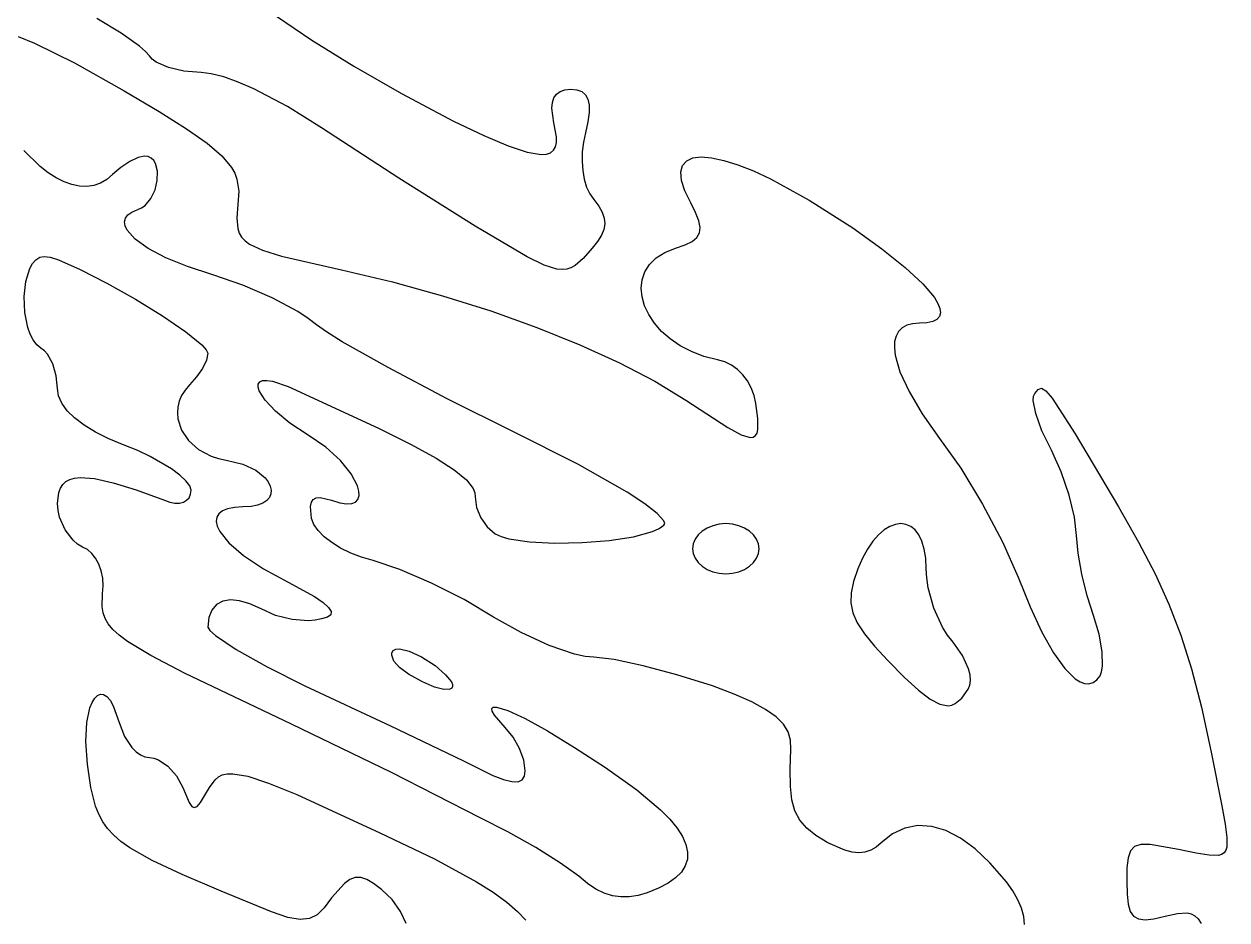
# Model space of a CAD drawing. Extents: x 239 to 1106, y -837 to 40.
# Drawn here: x 547.5 to 750.7, y -323.2 to -171.9 of the extents above; entities that cross this region are included whole.
import ezdxf

# ---------------------------------------------------------------- set-up
doc = ezdxf.new("R2010")
doc.units = 0

msp = doc.modelspace()

# ---------------------------------------------------------------- linework, layer by layer
at = {"layer": 'Layer 1'}
for p, q in [((590.161822, -170.497318), (596.145267, -174.584576)), ((563.915217, -173.390076), (559.827396, -170.925044)), ((546.516658, -173.950553), (549.291746, -175.06511)), ((566.997616, -175.590526), (563.915217, -173.390076)), ((596.145267, -174.584576), (603.236652, -178.986022)), ((549.291746, -175.06511), (556.054041, -178.385624)), ((568.037759, -176.500581), (566.997616, -175.590526)), ((568.67772, -177.23535), (568.037759, -176.500581)), ((556.054041, -178.385624), (564.44352, -183.161338)), ((569.134675, -177.76176), (568.67772, -177.23535)), ((569.846292, -178.271634), (569.134675, -177.76176)), ((571.887991, -179.175626), (569.846292, -178.271634)), ((574.511775, -179.815035), (571.887991, -179.175626)), ((577.4266, -180.05757), (574.511775, -179.815035)), ((579.13316, -180.249393), (577.4266, -180.05757)), ((581.236596, -180.798403), (579.13316, -180.249393)), ((583.657535, -181.664913), (581.236596, -180.798403)), ((603.236652, -178.986022), (611.260692, -183.579284)), ((586.316599, -182.809235), (583.657535, -181.664913)), ((592.031602, -185.772567), (586.316599, -182.809235)), ((564.44352, -183.161338), (570.326648, -186.63675)), ((611.260692, -183.579284), (620.0421, -188.24199)), ((636.752158, -185.125971), (637.010678, -184.326158)), ((637.010678, -184.326158), (637.441177, -183.698325)), ((637.441177, -183.698325), (638.046962, -183.245778)), ((638.046962, -183.245778), (638.83134, -182.971825)), ((638.83134, -182.971825), (639.79762, -182.879772)), ((639.79762, -182.879772), (640.855952, -182.975132)), ((640.855952, -182.975132), (641.702618, -183.272236)), ((641.702618, -183.272236), (642.337618, -183.787622)), ((642.337618, -183.787622), (642.760951, -184.537825)), ((642.760951, -184.537825), (642.972618, -185.539381)), ((570.326648, -186.63675), (574.943081, -189.533386)), ((597.7466, -189.3709), (592.031602, -185.772567)), ((636.66231, -186.094455), (636.752158, -185.125971)), ((636.9754, -188.524212), (636.66231, -186.094455)), ((642.972619, -186.808829), (642.760953, -188.362704)), ((642.972618, -185.539381), (642.972619, -186.808829)), ((620.0421, -188.24199), (625.145258, -190.661822)), ((637.428514, -190.91979), (636.9754, -188.524212)), ((642.760953, -188.362704), (642.33762, -190.217542)), ((574.943081, -189.533386), (578.428418, -191.986845)), ((610.834606, -197.908126), (597.7466, -189.3709)), ((625.145258, -190.661822), (629.276069, -192.413583)), ((637.428107, -191.851757), (637.428514, -190.91979)), ((642.33762, -190.217542), (641.99311, -191.825436)), ((578.428418, -191.986845), (580.918258, -194.132725)), ((629.276069, -192.413583), (632.494064, -193.490656)), ((636.936158, -193.188176), (637.266469, -192.60761)), ((637.266469, -192.60761), (637.428107, -191.851757)), ((641.99311, -191.825436), (641.804043, -193.449866)), ((550.21449, -195.910939), (547.466131, -193.224318)), ((566.754267, -194.414942), (565.360795, -195.085219)), ((567.83024, -194.167998), (566.754267, -194.414942)), ((568.462482, -194.257019), (567.83024, -194.167998)), ((568.985585, -194.509751), (568.462482, -194.257019)), ((569.402854, -194.904696), (568.985585, -194.509751)), ((569.717597, -195.420357), (569.402854, -194.904696)), ((580.918258, -194.132725), (582.548199, -196.106626)), ((632.494064, -193.490656), (634.858775, -193.886428)), ((634.858775, -193.886428), (635.739752, -193.826759)), ((635.739752, -193.826759), (636.429733, -193.594284)), ((636.429733, -193.594284), (636.936158, -193.188176)), ((641.804043, -193.449866), (641.767112, -195.054452)), ((641.767112, -195.054452), (641.879008, -196.602816)), ((658.758565, -195.746695), (659.440141, -194.957494)), ((659.440141, -194.957494), (660.493788, -194.480004)), ((660.493788, -194.480004), (661.901314, -194.311745)), ((661.901314, -194.311745), (663.64453, -194.450237)), ((663.64453, -194.450237), (665.705245, -194.892999)), ((665.705245, -194.892999), (668.06527, -195.637551)), ((551.58495, -196.971063), (550.21449, -195.910939)), ((552.943008, -197.836884), (551.58495, -196.971063)), ((563.86149, -196.072996), (562.46802, -197.272438)), ((565.360795, -195.085219), (563.86149, -196.072996)), ((570.052736, -196.727838), (569.717597, -195.420357)), ((570.017459, -198.260214), (570.052736, -196.727838)), ((582.548199, -196.106626), (583.083082, -197.071459)), ((583.083082, -197.071459), (583.45384, -198.044146)), ((641.879008, -196.602816), (642.136426, -198.058576)), ((658.467248, -196.850089), (658.758565, -195.746695)), ((658.584382, -198.270154), (658.467248, -196.850089)), ((668.06527, -195.637551), (670.706413, -196.681413)), ((670.706413, -196.681413), (673.610485, -198.022104)), ((554.281222, -198.504267), (552.943008, -197.836884)), ((555.592152, -198.969079), (554.281222, -198.504267)), ((556.868355, -199.227185), (555.592152, -198.969079)), ((559.286816, -199.106745), (558.10239, -199.274452)), ((560.414191, -198.719929), (559.286816, -199.106745)), ((561.477072, -198.109872), (560.414191, -198.719929)), ((562.46802, -197.272438), (561.477072, -198.109872)), ((569.638223, -199.845507), (570.017459, -198.260214)), ((583.45384, -198.044146), (583.770781, -200.080884)), ((623.711, -206.022), (610.834606, -197.908126)), ((642.136426, -198.058576), (642.536057, -199.385354)), ((659.128156, -200.009371), (658.584382, -198.270154)), ((673.610485, -198.022104), (680.134656, -201.584051)), ((558.10239, -199.274452), (556.868355, -199.227185)), ((568.941488, -201.311738), (569.638223, -199.845507)), ((583.770781, -200.080884), (583.63462, -202.352438)), ((642.536057, -199.385354), (643.074594, -200.546769)), ((643.074594, -200.546769), (643.74873, -201.506442)), ((660.11676, -202.070222), (659.128156, -200.009371)), ((566.70135, -203.199098), (567.35895, -202.911639)), ((567.35895, -202.911639), (567.953711, -202.486928)), ((567.953711, -202.486928), (568.941488, -201.311738)), ((583.63462, -202.352438), (583.437285, -204.619585)), ((643.74873, -201.506442), (644.581616, -202.6221)), ((644.581616, -202.6221), (645.17307, -203.658385)), ((660.933661, -203.717251), (660.11676, -202.070222)), ((680.134656, -201.584051), (687.49226, -206.303552)), ((564.478844, -205.276102), (564.632631, -204.658254)), ((564.632631, -204.658254), (565.047697, -204.100349)), ((565.047697, -204.100349), (565.733962, -203.61107)), ((565.733962, -203.61107), (566.70135, -203.199098)), ((583.437285, -204.619585), (583.590523, -206.41379)), ((645.17307, -203.658385), (645.519785, -204.641752)), ((645.519785, -204.641752), (645.618452, -205.598662)), ((661.466134, -205.086467), (660.933661, -203.717251)), ((661.694336, -206.217559), (661.466134, -205.086467)), ((564.576412, -205.945212), (564.478844, -205.276102)), ((564.915413, -206.656903), (564.576412, -205.945212)), ((566.278025, -208.1733), (564.915413, -206.656903)), ((583.590523, -206.41379), (583.850284, -207.167646)), ((583.850284, -207.167646), (584.2597, -207.844194)), ((623.711008, -206.021992), (623.711, -206.022)), ((632.473098, -211.159318), (623.711008, -206.021992)), ((645.465766, -206.555572), (645.058418, -207.53894)), ((645.618452, -205.598662), (645.465766, -206.555572)), ((661.158553, -207.92412), (661.598424, -207.150214)), ((661.598424, -207.150214), (661.694336, -206.217559)), ((687.49226, -206.303552), (692.410746, -209.830778)), ((568.487303, -209.755841), (566.278025, -208.1733)), ((584.2597, -207.844194), (584.839441, -208.457077)), ((584.839441, -208.457077), (585.610179, -209.019938)), ((585.610179, -209.019938), (587.807325, -210.050163)), ((644.393101, -208.575224), (643.466508, -209.690882)), ((645.058418, -207.53894), (644.393101, -208.575224)), ((657.57676, -209.690212), (659.167565, -209.154431)), ((659.167565, -209.154431), (660.354882, -208.578963)), ((660.354882, -208.578963), (661.158553, -207.92412)), ((549.495143, -211.664456), (550.149505, -211.248082)), ((550.149505, -211.248082), (550.896884, -211.101666)), ((550.896884, -211.101666), (551.905125, -211.257591)), ((551.905125, -211.257591), (553.300734, -211.700837)), ((571.463869, -211.335073), (568.487303, -209.755841)), ((587.807325, -210.050163), (591.016504, -211.044011)), ((591.016504, -211.044011), (601.13242, -213.359138)), ((635.344369, -212.565468), (632.473098, -211.159318)), ((643.466508, -209.690882), (641.934683, -211.443195)), ((654.27994, -211.370877), (655.749136, -210.432773)), ((655.749136, -210.432773), (657.57676, -209.690212)), ((692.410746, -209.830778), (696.360202, -212.984283)), ((547.816142, -215.343261), (548.467127, -213.169822)), ((548.467127, -213.169822), (548.934213, -212.316474)), ((548.934213, -212.316474), (549.495143, -211.664456)), ((553.300734, -211.700837), (557.004351, -213.302119)), ((557.004351, -213.302119), (561.508335, -215.611162)), ((575.128344, -212.841542), (571.463869, -211.335073)), ((579.40135, -214.205798), (575.128344, -212.841542)), ((637.504575, -213.253936), (635.344369, -212.565468)), ((638.387275, -213.342475), (637.504575, -213.253936)), ((639.175304, -213.267716), (638.387275, -213.342475)), ((639.896361, -213.035035), (639.175304, -213.267716)), ((640.578144, -212.649804), (639.896361, -213.035035)), ((641.934683, -211.443195), (640.578144, -212.649804)), ((652.368875, -213.716304), (653.157182, -212.475172)), ((653.157182, -212.475172), (654.27994, -211.370877)), ((696.360202, -212.984283), (699.324091, -215.734301)), ((547.545495, -217.910266), (547.816142, -215.343261)), ((584.437252, -215.965274), (579.40135, -214.205798)), ((601.13242, -213.359138), (609.753968, -215.416275)), ((651.747654, -216.491675), (651.903028, -215.064923)), ((651.903028, -215.064923), (652.368875, -213.716304)), ((561.508335, -215.611162), (566.313283, -218.333616)), ((589.420248, -218.121627), (584.437252, -215.965274)), ((609.753968, -215.416275), (618.193614, -217.751225)), ((651.890763, -217.96721), (651.747654, -216.491675)), ((699.324091, -215.734301), (701.285873, -218.051066)), ((547.658495, -220.596334), (547.545495, -217.910266)), ((566.313283, -218.333616), (570.919793, -221.175133)), ((593.768244, -220.43673), (589.420248, -218.121627)), ((618.193614, -217.751225), (626.348831, -220.324301)), ((652.320366, -219.462174), (651.890763, -217.96721)), ((701.285873, -218.051066), (701.885805, -219.037676)), ((701.885805, -219.037676), (702.229009, -219.90481)), ((548.158447, -223.12696), (547.658495, -220.596334)), ((570.919793, -221.175133), (574.828465, -223.841363)), ((595.522214, -221.579399), (593.768244, -220.43673)), ((626.348831, -220.324301), (634.117095, -223.095813)), ((653.024475, -220.947217), (652.320366, -219.462174)), ((653.991099, -222.392984), (653.024475, -220.947217)), ((702.136962, -221.265767), (701.697576, -221.752148)), ((702.313417, -220.648747), (702.136962, -221.265767)), ((702.229009, -219.90481), (702.313417, -220.648747)), ((548.554564, -224.248199), (548.158447, -223.12696)), ((596.89915, -222.672458), (595.522214, -221.579399)), ((598.596328, -223.876863), (596.89915, -222.672458)), ((634.117095, -223.095813), (641.395881, -226.026072)), ((655.208251, -223.770126), (653.991099, -222.392984)), ((695.828783, -223.195784), (695.222516, -223.805772)), ((696.623153, -222.7524), (695.828783, -223.195784)), ((697.606865, -222.481823), (696.623153, -222.7524)), ((698.78116, -222.390252), (697.606865, -222.481823)), ((700.021742, -222.318111), (698.78116, -222.390252)), ((700.993191, -222.10417), (700.021742, -222.318111)), ((701.697576, -221.752148), (700.993191, -222.10417)), ((549.04866, -225.227639), (548.554564, -224.248199)), ((549.641147, -226.030965), (549.04866, -225.227639)), ((574.828465, -223.841363), (577.539896, -226.037957)), ((601.269163, -225.534365), (598.596328, -223.876863)), ((608.9994, -229.904394), (601.269163, -225.534365)), ((656.663942, -225.049289), (655.208251, -223.770126)), ((658.346182, -226.201121), (656.663942, -225.049289)), ((694.569326, -225.500757), (694.519923, -226.573352)), ((694.80311, -224.576164), (694.569326, -225.500757)), ((695.222516, -223.805772), (694.80311, -224.576164)), ((550.33244, -226.623866), (549.641147, -226.030965)), ((550.939878, -227.042239), (550.33244, -226.623866)), ((551.487785, -227.642513), (550.939878, -227.042239)), ((577.539896, -226.037957), (578.290583, -226.868156)), ((578.290583, -226.868156), (578.554684, -227.470566)), ((578.554684, -227.470566), (578.30774, -228.6656)), ((641.395881, -226.026072), (648.082664, -229.075388)), ((660.242983, -227.19627), (658.346182, -226.201121)), ((662.342355, -228.005384), (660.242983, -227.19627)), ((694.519923, -226.573352), (694.653661, -227.787747)), ((552.378549, -229.2697), (551.487785, -227.642513)), ((552.951813, -231.267302), (552.378549, -229.2697)), ((578.30774, -228.6656), (577.637463, -230.045843)), ((648.082664, -229.075388), (654.074918, -232.204073)), ((664.63231, -228.599112), (662.342355, -228.005384)), ((665.860419, -228.925981), (664.63231, -228.599112)), ((666.995922, -229.467824), (665.860419, -228.925981)), ((668.025592, -230.20149), (666.995922, -229.467824)), ((694.653661, -227.787747), (695.4656, -230.617131)), ((553.15466, -233.397196), (552.951813, -231.267302)), ((576.649686, -231.479003), (575.450244, -232.832786)), ((577.637463, -230.045843), (576.649686, -231.479003)), ((619.005063, -235.174005), (608.9994, -229.904394)), ((668.9362, -231.103828), (668.025592, -230.20149)), ((669.714515, -232.151687), (668.9362, -231.103828)), ((695.4656, -230.617131), (696.995221, -233.939299)), ((553.338767, -234.666094), (553.15466, -233.397196)), ((575.450244, -232.832786), (574.695218, -233.70715)), ((587.045793, -233.187911), (587.071012, -232.678037)), ((587.233068, -233.820153), (587.045793, -233.187911)), ((587.071012, -232.678037), (587.316165, -232.30707)), ((587.316165, -232.30707), (587.788693, -232.091544)), ((587.788693, -232.091544), (588.496039, -232.047997)), ((588.496039, -232.047997), (589.445643, -232.192964)), ((589.445643, -232.192964), (592.10139, -233.114588)), ((592.10139, -233.114588), (607.398704, -240.152522)), ((654.074918, -232.204073), (659.27012, -235.372438)), ((670.34731, -233.321917), (669.714515, -232.151687)), ((670.821354, -234.591365), (670.34731, -233.321917)), ((718.25446, -234.243502), (718.826069, -233.621181)), ((718.826069, -233.621181), (719.387757, -233.392427)), ((719.387757, -233.392427), (720.114809, -233.792058)), ((553.886677, -235.928377), (553.338767, -234.666094)), ((573.717638, -235.584863), (573.48351, -236.563407)), ((574.119612, -234.628643), (573.717638, -235.584863)), ((574.695218, -233.70715), (574.119612, -234.628643)), ((588.21533, -235.3856), (587.233068, -233.820153)), ((589.958268, -237.242089), (588.21533, -235.3856)), ((630.20135, -240.734658), (619.005063, -235.174005)), ((659.27012, -235.372438), (666.400614, -240.024692)), ((671.12342, -235.936882), (670.821354, -234.591365)), ((696.995221, -233.939299), (699.232602, -237.704643)), ((717.981055, -235.464996), (718.028461, -234.71369)), ((718.395569, -237.665447), (717.981055, -235.464996)), ((718.028461, -234.71369), (718.25446, -234.243502)), ((720.114809, -233.792058), (721.182513, -235.054891)), ((721.182513, -235.054891), (725.041017, -241.109435)), ((554.791775, -237.177431), (553.886677, -235.928377)), ((556.047446, -238.40664), (554.791775, -237.177431)), ((573.48351, -236.563407), (573.411438, -237.551873)), ((573.411438, -237.551873), (573.495636, -238.537859)), ((592.402351, -239.257329), (589.958268, -237.242089)), ((671.435961, -238.517119), (671.12342, -235.936882)), ((699.232602, -237.704643), (702.16782, -241.863552)), ((719.445083, -240.553813), (718.395569, -237.665447)), ((557.647076, -239.60939), (556.047446, -238.40664)), ((559.584048, -240.779068), (557.647076, -239.60939)), ((573.495636, -238.537859), (574.109689, -240.45278)), ((595.48805, -241.299028), (592.402351, -239.257329)), ((671.454151, -240.333372), (671.435961, -238.517119)), ((561.851748, -241.909058), (559.584048, -240.779068)), ((574.109689, -240.45278), (575.279366, -242.208952)), ((598.5054, -243.35783), (595.48805, -241.299028)), ((607.398704, -240.152522), (612.892668, -242.877735)), ((641.03604, -246.220329), (630.20135, -240.734658)), ((666.400614, -240.024692), (668.651221, -241.231301)), ((668.651221, -241.231301), (670.17092, -241.687156)), ((670.17092, -241.687156), (670.690785, -241.632517)), ((670.690785, -241.632517), (671.06885, -241.388949)), ((671.06885, -241.388949), (671.318758, -240.956038)), ((671.318758, -240.956038), (671.454151, -240.333372)), ((721.07668, -243.839052), (719.445083, -240.553813)), ((725.041017, -241.109435), (732.36556, -253.434602)), ((564.44356, -242.992746), (561.851748, -241.909058)), ((566.711263, -243.898941), (564.44356, -242.992746)), ((575.279366, -242.208952), (576.958366, -243.707156)), ((576.958366, -243.707156), (579.100386, -244.848173)), ((600.947282, -245.598529), (598.5054, -243.35783)), ((612.892668, -242.877735), (617.113328, -245.179613)), ((702.16782, -241.863552), (705.748508, -246.872999)), ((568.82683, -244.897742), (566.711263, -243.898941)), ((572.416347, -247.014406), (568.82683, -244.897742)), ((579.100386, -244.848173), (580.330559, -245.253731)), ((580.330559, -245.253731), (581.659124, -245.532786)), ((581.659124, -245.532786), (584.454334, -246.196449)), ((602.740935, -247.83261), (600.947282, -245.598529)), ((617.113328, -245.179613), (620.183051, -247.137531)), ((722.690639, -247.516745), (721.07668, -243.839052)), ((573.797694, -248.052895), (572.416347, -247.014406)), ((584.454334, -246.196449), (586.664151, -247.243758)), ((586.664151, -247.243758), (588.232352, -248.529192)), ((603.8136, -249.871558), (602.740935, -247.83261)), ((620.183051, -247.137531), (622.224207, -248.830866)), ((649.357185, -250.965177), (641.03604, -246.220329)), ((705.748508, -246.872999), (709.435026, -252.940779)), ((724.040013, -251.459028), (722.690639, -247.516745)), ((553.636541, -250.262919), (554.032244, -249.647006)), ((554.032244, -249.647006), (554.558585, -249.158423)), ((554.558585, -249.158423), (555.223419, -248.797584)), ((555.223419, -248.797584), (556.0346, -248.564903)), ((556.0346, -248.564903), (556.999984, -248.460792)), ((556.999984, -248.460792), (559.424777, -248.639937)), ((559.424777, -248.639937), (562.560637, -249.338326)), ((562.560637, -249.338326), (566.470402, -250.559267)), ((574.841696, -249.025238), (573.797694, -248.052895)), ((575.502052, -249.891747), (574.841696, -249.025238)), ((575.73246, -250.612736), (575.502052, -249.891747)), ((588.232352, -248.529192), (588.758278, -249.21573)), ((588.758278, -249.21573), (589.102716, -249.90723)), ((589.102716, -249.90723), (589.25864, -250.5855)), ((604.056824, -250.758947), (603.8136, -249.871558)), ((622.224207, -248.830866), (623.359164, -250.338993)), ((553.15471, -252.87051), (553.36362, -251.00575)), ((553.36362, -251.00575), (553.636541, -250.262919)), ((566.470402, -250.559267), (571.21691, -252.306066)), ((574.973438, -252.314335), (575.384093, -251.869505)), ((575.384093, -251.869505), (575.642612, -251.298998)), ((575.642612, -251.298998), (575.73246, -250.612736)), ((588.97683, -251.829592), (588.525041, -252.359034)), ((589.21902, -251.232351), (588.97683, -251.829592)), ((589.25864, -250.5855), (589.21902, -251.232351)), ((596.369999, -252.164617), (596.854517, -251.898931)), ((596.854517, -251.898931), (597.520935, -251.838297)), ((597.520935, -251.838297), (599.43916, -252.305728)), ((603.911579, -252.151731), (604.092515, -251.526859)), ((604.092515, -251.526859), (604.056824, -250.758947)), ((623.359164, -250.338993), (623.625058, -251.048409)), ((623.625058, -251.048409), (623.71029, -251.741288)), ((623.71029, -251.741288), (623.961644, -253.505178)), ((652.351937, -252.9275), (649.357185, -250.965177)), ((724.966053, -255.189648), (724.040013, -251.459028)), ((553.244007, -254.030817), (553.15471, -252.87051)), ((571.21691, -252.306066), (572.140195, -252.638449)), ((572.140195, -252.638449), (572.994027, -252.795546)), ((572.994027, -252.795546), (573.761869, -252.787278)), ((573.761869, -252.787278), (574.427185, -252.623567)), ((574.427185, -252.623567), (574.973438, -252.314335)), ((581.880161, -253.737623), (581.000629, -254.099151)), ((583.038332, -253.512521), (581.880161, -253.737623)), ((584.481344, -253.435006), (583.038332, -253.512521)), ((585.841805, -253.358663), (584.481344, -253.435006)), ((586.964557, -253.14176), (585.841805, -253.358663)), ((587.856626, -252.802487), (586.964557, -253.14176)), ((588.525041, -252.359034), (587.856626, -252.802487)), ((595.906979, -253.337602), (596.057461, -252.641969)), ((596.0525, -255.410168), (595.906979, -253.337602)), ((596.057461, -252.641969), (596.369999, -252.164617)), ((599.43916, -252.305728), (600.839659, -252.749525)), ((600.839659, -252.749525), (601.978056, -252.932459)), ((601.978056, -252.932459), (602.863445, -252.878095)), ((602.863445, -252.878095), (603.504921, -252.609997)), ((603.504921, -252.609997), (603.911579, -252.151731)), ((623.961644, -253.505178), (624.662789, -255.269065)), ((654.450413, -254.545865), (652.351937, -252.9275)), ((709.435026, -252.940779), (712.804041, -259.326047)), ((732.36556, -253.434602), (735.74506, -259.378898)), ((553.498667, -255.167972), (553.244007, -254.030817)), ((554.424707, -257.280226), (553.498667, -255.167972)), ((580.052678, -255.186836), (579.971856, -255.890669)), ((579.971856, -255.890669), (580.144868, -256.686279)), ((580.393535, -254.585943), (580.052678, -255.186836)), ((581.000629, -254.099151), (580.393535, -254.585943)), ((596.443307, -256.396292), (596.0525, -255.410168)), ((624.662789, -255.269065), (625.734349, -256.821285)), ((655.563316, -255.767357), (654.450413, -254.545865)), ((655.722273, -256.212739), (655.563316, -255.767357)), ((725.31001, -258.232352), (724.966053, -255.189648)), ((555.774081, -259.022065), (554.424707, -257.280226)), ((580.144868, -256.686279), (580.565514, -257.562505)), ((580.565514, -257.562505), (582.1249, -259.512153)), ((597.16815, -257.42541), (596.443307, -256.396292)), ((598.190651, -258.461143), (597.16815, -257.42541)), ((625.734349, -256.821285), (627.09695, -257.950168)), ((627.09695, -257.950168), (628.080593, -258.433514)), ((650.433181, -258.466104), (653.658882, -257.606761)), ((653.658882, -257.606761), (654.816152, -257.097507)), ((654.816152, -257.097507), (655.60135, -256.539058)), ((655.60135, -256.539058), (655.722273, -256.212739)), ((662.057655, -257.527359), (661.366983, -258.159051)), ((662.893848, -257.001501), (662.057655, -257.527359)), ((663.852411, -256.601319), (662.893848, -257.001501)), ((664.910192, -256.346659), (663.852411, -256.601319)), ((666.04404, -256.257362), (664.910192, -256.346659)), ((667.177888, -256.346659), (666.04404, -256.257362)), ((668.235669, -256.601319), (667.177888, -256.346659)), ((669.194232, -257.001501), (668.235669, -256.601319)), ((670.030425, -257.527359), (669.194232, -257.001501)), ((670.721097, -258.159051), (670.030425, -257.527359)), ((692.774054, -257.328834), (691.814389, -258.162272)), ((693.737026, -256.733522), (692.774054, -257.328834)), ((694.686769, -256.376334), (693.737026, -256.733522)), ((695.606746, -256.257272), (694.686769, -256.376334)), ((696.480421, -256.376334), (695.606746, -256.257272)), ((697.291258, -256.733522), (696.480421, -256.376334)), ((698.02272, -257.328834), (697.291258, -256.733522)), ((698.65827, -258.162272), (698.02272, -257.328834)), ((556.557909, -259.696201), (555.774081, -259.022065)), ((557.38804, -260.20828), (556.557909, -259.696201)), ((582.1249, -259.512153), (584.600406, -261.650317)), ((599.474429, -259.467109), (598.190651, -258.461143)), ((600.983103, -260.40693), (599.474429, -259.467109)), ((628.080593, -258.433514), (629.409848, -258.827151)), ((629.409848, -258.827151), (632.900142, -259.356868)), ((632.900142, -259.356868), (637.157727, -259.562471)), ((637.157727, -259.562471), (641.772499, -259.46711)), ((641.772499, -259.46711), (646.334351, -259.093938)), ((646.334351, -259.093938), (650.433181, -258.466104)), ((660.514804, -259.660561), (660.3996, -260.490692)), ((660.844982, -258.876733), (660.514804, -259.660561)), ((661.366983, -258.159051), (660.844982, -258.876733)), ((671.243098, -258.876733), (670.721097, -258.159051)), ((671.573276, -259.660561), (671.243098, -258.876733)), ((671.68848, -260.490692), (671.573276, -259.660561)), ((690.874568, -259.233834), (689.971126, -260.543522)), ((691.814389, -258.162272), (690.874568, -259.233834)), ((699.181373, -259.233834), (698.65827, -258.162272)), ((699.575492, -260.543522), (699.181373, -259.233834)), ((712.804041, -259.326047), (715.43222, -265.287952)), ((725.552545, -261.222163), (725.31001, -258.232352)), ((735.74506, -259.378898), (738.5524, -264.741116)), ((558.204939, -260.640434), (557.38804, -260.20828)), ((558.949077, -261.284253), (558.204939, -260.640434)), ((559.600612, -262.11328), (558.949077, -261.284253)), ((560.1397, -263.101058), (559.600612, -262.11328)), ((584.600406, -261.650317), (587.94242, -263.8877)), ((602.680293, -261.244225), (600.983103, -260.40693)), ((604.529619, -261.942615), (602.680293, -261.244225)), ((606.4947, -262.465718), (604.529619, -261.942615)), ((660.3996, -260.490692), (660.514804, -261.320823)), ((660.514804, -261.320823), (660.844982, -262.104651)), ((660.844982, -262.104651), (661.366983, -262.822333)), ((670.721097, -262.822333), (671.243098, -262.104651)), ((671.243098, -262.104651), (671.573276, -261.320823)), ((671.573276, -261.320823), (671.68848, -260.490692)), ((671.68848, -260.490692), (671.68848, -260.490692)), ((689.120602, -262.091334), (688.33953, -263.877272)), ((689.971126, -260.543522), (689.120602, -262.091334)), ((699.824089, -262.091334), (699.575492, -260.543522)), ((699.91063, -263.877272), (699.824089, -262.091334)), ((726.191954, -264.794048), (725.552545, -261.222163)), ((560.546497, -264.221126), (560.1397, -263.101058)), ((587.94242, -263.8877), (592.101334, -266.135006)), ((610.979388, -264.00471), (606.4947, -262.465718)), ((616.337203, -266.310993), (610.979388, -264.00471)), ((661.366983, -262.822333), (662.057655, -263.454024)), ((662.057655, -263.454024), (662.893848, -263.979883)), ((662.893848, -263.979883), (663.852411, -264.380064)), ((668.235669, -264.380064), (669.194232, -263.979883)), ((669.194232, -263.979883), (670.030425, -263.454024)), ((670.030425, -263.454024), (670.721097, -262.822333)), ((688.33953, -263.877272), (687.631769, -266.037482)), ((700.000478, -265.429504), (699.91063, -263.877272)), ((560.801158, -265.447028), (560.546497, -264.221126)), ((560.88384, -266.752305), (560.801158, -265.447028)), ((592.101334, -266.135006), (596.555149, -268.573582)), ((663.852411, -264.380064), (664.910192, -264.634725)), ((664.910192, -264.634725), (666.04404, -264.724022)), ((666.04404, -264.724022), (667.177888, -264.634725)), ((667.177888, -264.634725), (668.235669, -264.380064)), ((687.631769, -266.037482), (687.22828, -267.929802)), ((700.258997, -267.087566), (700.000478, -265.429504)), ((715.43222, -265.287952), (717.45022, -270.32109)), ((727.095946, -268.47176), (726.191954, -264.794048)), ((738.5524, -264.741116), (740.903337, -269.865211)), ((560.721245, -270.329689), (560.7747, -268.1105)), ((560.7747, -268.1105), (560.88384, -266.752305)), ((621.853765, -269.093526), (616.337203, -266.310993)), ((687.22828, -267.929802), (687.168749, -269.656757)), ((701.215905, -270.509517), (700.258997, -267.087566)), ((579.998304, -269.920197), (579.211721, -270.848993)), ((581.059391, -269.34528), (579.998304, -269.920197)), ((582.371833, -269.12755), (581.059391, -269.34528)), ((583.912478, -269.270314), (582.371833, -269.12755)), ((585.658175, -269.776881), (583.912478, -269.270314)), ((587.585774, -270.650556), (585.658175, -269.776881)), ((596.555149, -268.573582), (598.004843, -269.563013)), ((598.004843, -269.563013), (598.945215, -270.403615)), ((626.8147, -272.061268), (621.853765, -269.093526)), ((687.168749, -269.656757), (687.492864, -271.320874)), ((728.13223, -271.779052), (727.095946, -268.47176)), ((740.903337, -269.865211), (742.913624, -275.095139)), ((560.872076, -271.318982), (560.721245, -270.329689)), ((561.193644, -272.264453), (560.872076, -271.318982)), ((561.725223, -273.193388), (561.193644, -272.264453)), ((578.722794, -272.128362), (578.554674, -273.754996)), ((579.211721, -270.848993), (578.722794, -272.128362)), ((590.006715, -271.748575), (587.585774, -270.650556)), ((592.77161, -272.44972), (590.006715, -271.748575)), ((598.776545, -272.065524), (597.745774, -272.343886)), ((599.324451, -271.651563), (598.776545, -272.065524)), ((598.945215, -270.403615), (599.38288, -271.098696)), ((599.38288, -271.098696), (599.324451, -271.651563)), ((631.484563, -274.667414), (626.8147, -272.061268)), ((687.492864, -271.320874), (688.240312, -273.024679)), ((702.649063, -273.719796), (701.215905, -270.509517)), ((717.45022, -270.32109), (719.4583, -274.596866)), ((729.142057, -274.954055), (728.13223, -271.779052)), ((562.506089, -274.133071), (561.725223, -273.193388)), ((563.575515, -275.110789), (562.506089, -274.133071)), ((578.554674, -273.754996), (578.887608, -274.329914)), ((595.483588, -272.674615), (592.77161, -272.44972)), ((596.695709, -272.583664), (595.483588, -272.674615)), ((597.745774, -272.343886), (596.695709, -272.583664)), ((688.240312, -273.024679), (689.450781, -274.870696)), ((703.502895, -275.113267), (702.649063, -273.719796)), ((564.972775, -276.153825), (563.575515, -275.110789)), ((568.907895, -278.544994), (564.972775, -276.153825)), ((578.887608, -274.329914), (579.842312, -275.179336)), ((579.842312, -275.179336), (583.35245, -277.529716)), ((636.233828, -276.823767), (631.484563, -274.667414)), ((689.450781, -274.870696), (691.163958, -276.961452)), ((704.42618, -276.295072), (703.502895, -275.113267)), ((706.053368, -278.521981), (704.42618, -276.295072)), ((719.4583, -274.596866), (721.42008, -278.072281)), ((729.649175, -277.917388), (729.142057, -274.954055)), ((742.913624, -275.095139), (744.699015, -280.774857)), ((583.35245, -277.529716), (588.555925, -280.462178)), ((609.60419, -278.482003), (609.655452, -278.060874)), ((609.655452, -278.060874), (609.882, -277.70589)), ((609.882, -277.70589), (610.300923, -277.479341)), ((610.300923, -277.479341), (610.905055, -277.428078)), ((610.905055, -277.428078), (612.56311, -277.811723)), ((612.56311, -277.811723), (614.644497, -278.777452)), ((640.506853, -278.292203), (636.233828, -276.823767)), ((642.291139, -278.694038), (640.506853, -278.292203)), ((691.163958, -276.961452), (693.41953, -279.399472)), ((721.42008, -278.072281), (723.299178, -280.704339)), ((729.680043, -280.351553), (729.649175, -277.917388)), ((574.625644, -281.524859), (568.907895, -278.544994)), ((609.987835, -279.46978), (609.60419, -278.482003)), ((610.953563, -280.56339), (609.987835, -279.46978)), ((614.644497, -278.777452), (616.93755, -280.24589)), ((616.93755, -280.24589), (618.722934, -281.776613)), ((643.748, -278.834598), (642.291139, -278.694038)), ((647.196421, -279.227062), (643.748, -278.834598)), ((652.07358, -280.280983), (647.196421, -279.227062)), ((657.797399, -281.811154), (652.07358, -280.280983)), ((693.41953, -279.399472), (696.235686, -282.233268)), ((707.072014, -280.775348), (706.053368, -278.521981)), ((729.525152, -281.27098), (729.680043, -280.351553)), ((592.6658, -290.1238), (574.625644, -281.524859)), ((588.555925, -280.462178), (594.923574, -283.632766)), ((612.422, -281.657), (610.953563, -280.56339)), ((614.8038, -282.997003), (612.422, -281.657)), ((612.422, -281.657), (612.422, -281.657)), ((618.722934, -281.776613), (619.684805, -282.966686)), ((663.7858, -283.632368), (657.797399, -281.811154)), ((696.235686, -282.233268), (698.592127, -284.395684)), ((707.328329, -281.821004), (707.072014, -280.775348)), ((707.402743, -282.764133), (707.328329, -281.821004)), ((723.299178, -280.704339), (725.059212, -282.450043)), ((728.699642, -282.65433), (729.26112, -281.939052)), ((729.26112, -281.939052), (729.525152, -281.27098)), ((744.699015, -280.774857), (746.375265, -287.248319)), ((594.923574, -283.632766), (609.387441, -290.406096)), ((616.81849, -283.857449), (614.8038, -282.997003)), ((618.390003, -284.26149), (616.81849, -283.857449)), ((619.442271, -284.232275), (618.390003, -284.26149)), ((619.749918, -284.062432), (619.442271, -284.232275)), ((619.684805, -282.966686), (619.880693, -283.426743)), ((619.899228, -283.792957), (619.749918, -284.062432)), ((619.880693, -283.426743), (619.899228, -283.792957)), ((667.446406, -285.053939), (663.7858, -283.632368)), ((698.592127, -284.395684), (700.558307, -285.903256)), ((705.909526, -285.715841), (706.96623, -284.197242)), ((706.96618, -284.197292), (707.285334, -283.568356)), ((706.96623, -284.197242), (706.96618, -284.197292)), ((707.285334, -283.568356), (707.402743, -282.764133)), ((725.059212, -282.450043), (725.883211, -282.977075)), ((725.883211, -282.977075), (726.663801, -283.266394)), ((726.663801, -283.266394), (727.396435, -283.312626)), ((727.396435, -283.312626), (728.076564, -283.110396)), ((728.076564, -283.110396), (728.699642, -282.65433)), ((558.641537, -287.372873), (559.009335, -286.449036)), ((559.009335, -286.449036), (559.434184, -285.750096)), ((559.434184, -285.750096), (559.905335, -285.289282)), ((559.905335, -285.289282), (560.412039, -285.079822)), ((560.412039, -285.079822), (560.943548, -285.134946)), ((560.943548, -285.134946), (561.489113, -285.467883)), ((561.489113, -285.467883), (562.037986, -286.091862)), ((562.037986, -286.091862), (562.579417, -287.020111)), ((670.422406, -286.379601), (667.446406, -285.053939)), ((672.770024, -287.645735), (670.422406, -286.379601)), ((700.558307, -285.903256), (702.203683, -286.772522)), ((704.809837, -286.662278), (705.909526, -285.715841)), ((558.120087, -289.842319), (558.641537, -287.372873)), ((562.579417, -287.020111), (563.59696, -289.84234)), ((626.514799, -287.500099), (626.760365, -287.268382)), ((626.580118, -287.95175), (626.514799, -287.500099)), ((626.971205, -288.629538), (626.580118, -287.95175)), ((626.760365, -287.268382), (627.301933, -287.250399)), ((627.301933, -287.250399), (629.213545, -287.830829)), ((629.213545, -287.830829), (632.130572, -289.191779)), ((674.545483, -288.88872), (672.770024, -287.645735)), ((702.203683, -286.772522), (703.597708, -287.020017)), ((703.597708, -287.020017), (704.222168, -286.915768)), ((704.222168, -286.915768), (704.809837, -286.662278)), ((746.375265, -287.248319), (748.058129, -294.859482)), ((557.955825, -293.052602), (558.120087, -289.842319)), ((563.59696, -289.84234), (564.470084, -292.197128)), ((609.5991, -298.30824), (592.6658, -290.1238)), ((609.387441, -290.406096), (621.734674, -296.332766)), ((628.790214, -290.688326), (626.971205, -288.629538)), ((632.130572, -289.191779), (635.933951, -291.283639)), ((675.805007, -290.144937), (674.545483, -288.88872)), ((676.604819, -291.450764), (675.805007, -290.144937)), ((564.470084, -292.197128), (565.713625, -294.075668)), ((630.152815, -292.350787), (628.790214, -290.688326)), ((631.224375, -294.251375), (630.152815, -292.350787)), ((635.933951, -291.283639), (640.50462, -294.056802)), ((677.001142, -292.842581), (676.604819, -291.450764)), ((558.23474, -296.89789), (557.955825, -293.052602)), ((565.713625, -294.075668), (566.424692, -294.786735)), ((631.92552, -296.20488), (631.224375, -294.251375)), ((640.50462, -294.056802), (645.723514, -297.461656)), ((676.911843, -297.813977), (677.0502, -294.356768)), ((677.0502, -294.356768), (677.001142, -292.842581)), ((566.424692, -294.786735), (567.168833, -295.319208)), ((567.168833, -295.319208), (567.926203, -295.653245)), ((567.926203, -295.653245), (568.67696, -295.769)), ((568.67696, -295.769), (569.440391, -295.871526)), ((569.440391, -295.871526), (570.233589, -296.165875)), ((570.233589, -296.165875), (571.816678, -297.250668)), ((621.734674, -296.332766), (626.700017, -298.78016)), ((632.176874, -298.026096), (631.92552, -296.20488)), ((748.058129, -294.859482), (749.86336, -303.952302)), ((558.799736, -300.806012), (558.23474, -296.89789)), ((571.816678, -297.250668), (573.241017, -298.864626)), ((580.993304, -298.705877), (581.795941, -298.523563)), ((581.795941, -298.523563), (582.761048, -298.497518)), ((582.761048, -298.497518), (585.292775, -298.944003)), ((624.5569, -305.92823), (609.5991, -298.30824)), ((632.0523, -298.937254), (632.176874, -298.026096)), ((645.723514, -297.461656), (651.015718, -301.207155)), ((676.948774, -300.63619), (676.911843, -297.813977)), ((573.241017, -298.864626), (574.3214, -300.849)), ((578.83695, -300.849), (579.761338, -299.509548)), ((579.761338, -299.509548), (580.324611, -299.037019)), ((580.324611, -299.037019), (580.993304, -298.705877)), ((585.292775, -298.944003), (588.816686, -300.104861)), ((588.816686, -300.104861), (593.560984, -302.039624)), ((626.700017, -298.78016), (628.511307, -299.473036)), ((628.511307, -299.473036), (629.919106, -299.825262)), ((629.919106, -299.825262), (630.95649, -299.846759)), ((630.95649, -299.846759), (631.65653, -299.547449)), ((631.65653, -299.547449), (632.0523, -298.937254)), ((677.203986, -302.929238), (676.948774, -300.63619)), ((559.579712, -303.979914), (558.799736, -300.806012)), ((574.3214, -300.849), (575.384141, -303.388997)), ((577.297957, -303.388997), (578.83695, -300.849)), ((593.560984, -302.039624), (607.62355, -308.46899)), ((651.015718, -301.207155), (655.041235, -304.618619)), ((560.117496, -305.351477), (559.579712, -303.979914)), ((575.384141, -303.388997), (575.824561, -304.023996)), ((575.824561, -304.023996), (576.261674, -304.235663)), ((576.261674, -304.235663), (576.738474, -304.023996)), ((576.738474, -304.023996), (577.297957, -303.388997)), ((655.041235, -304.618619), (656.580019, -306.202188)), ((677.720474, -304.798955), (677.203986, -302.929238)), ((749.86336, -303.952302), (750.404652, -307.02257)), ((560.78964, -306.611419), (560.117496, -305.351477)), ((561.623014, -307.783717), (560.78964, -306.611419)), ((629.222399, -308.305068), (624.5569, -305.92823)), ((656.580019, -306.202188), (657.803371, -307.705969)), ((678.541233, -306.351174), (677.720474, -304.798955)), ((679.709257, -307.691728), (678.541233, -306.351174)), ((562.64449, -308.892349), (561.623014, -307.783717)), ((607.62355, -308.46899), (616.818908, -312.906823)), ((633.940798, -310.972947), (629.222399, -308.305068)), ((657.803371, -307.705969), (658.711705, -309.131204)), ((681.267541, -308.926448), (679.709257, -307.691728)), ((694.189644, -308.639813), (692.29018, -310.161168)), ((696.26771, -307.674083), (694.189644, -308.639813)), ((698.491304, -307.263979), (696.26771, -307.674083)), ((700.827351, -307.409499), (698.491304, -307.263979)), ((703.242777, -308.110644), (700.827351, -307.409499)), ((705.704507, -309.367414), (703.242777, -308.110644)), ((750.404652, -307.02257), (750.701205, -309.305703)), ((563.88094, -309.961293), (562.64449, -308.892349)), ((565.359234, -311.014528), (563.88094, -309.961293)), ((658.711705, -309.131204), (659.305433, -310.479131)), ((659.305433, -310.479131), (659.584969, -311.750992)), ((683.25908, -310.161168), (681.267541, -308.926448)), ((686.138625, -311.431169), (683.25908, -310.161168)), ((692.29018, -310.161168), (691.427528, -310.902002)), ((708.179466, -311.179809), (705.704507, -309.367414)), ((735.081985, -310.796184), (734.386904, -311.532608)), ((736.160712, -310.456636), (735.081985, -310.796184)), ((737.705767, -310.461046), (736.160712, -310.456636)), ((742.52559, -311.290072), (737.705767, -310.461046)), ((750.66703, -310.88769), (750.499047, -311.442625)), ((750.701205, -309.305703), (750.66703, -310.88769)), ((569.148843, -313.169779), (565.359234, -311.014528)), ((616.818908, -312.906823), (623.930681, -316.772493)), ((638.130022, -313.587911), (633.940798, -310.972947)), ((659.584969, -311.750992), (659.550726, -312.948027)), ((687.381613, -311.74867), (686.138625, -311.431169)), ((688.515461, -311.854503), (687.381613, -311.74867)), ((689.556705, -311.74867), (688.515461, -311.854503)), ((690.521882, -311.431169), (689.556705, -311.74867)), ((691.427528, -310.902002), (690.521882, -311.431169)), ((710.63458, -313.547828), (708.179466, -311.179809)), ((733.992786, -312.718822), (733.816949, -314.407745)), ((734.386904, -311.532608), (733.992786, -312.718822)), ((745.503251, -311.923971), (742.52559, -311.290072)), ((747.720236, -312.286672), (745.503251, -311.923971)), ((749.262535, -312.292185), (747.720236, -312.286672)), ((749.807548, -312.134124), (749.262535, -312.292185)), ((750.216136, -311.854521), (749.807548, -312.134124)), ((750.499047, -311.442625), (750.216136, -311.854521)), ((574.228288, -315.549925), (569.148843, -313.169779)), ((641.208, -315.806), (638.130022, -313.587911)), ((659.203119, -314.071477), (658.542559, -315.122581)), ((659.550726, -312.948027), (659.203119, -314.071477)), ((713.463422, -316.788418), (710.63458, -313.547828)), ((733.816949, -314.407745), (733.77671, -316.652292)), ((580.81254, -318.34679), (574.228288, -315.549925)), ((602.564626, -316.350292), (601.635278, -317.032696)), ((603.460901, -316.018461), (602.564626, -316.350292)), ((604.383635, -316.030588), (603.460901, -316.018461)), ((605.392359, -316.380058), (604.383635, -316.030588)), ((606.546603, -317.060257), (605.392359, -316.380058)), ((623.930681, -316.772493), (626.732095, -318.52694)), ((641.207964, -315.806136), (641.208, -315.806)), ((642.665928, -317.038652), (641.207964, -315.806136)), ((657.56946, -316.102581), (656.284236, -317.012716)), ((658.542559, -315.122581), (657.56946, -316.102581)), ((714.536364, -318.313421), (713.463422, -316.788418)), ((733.77671, -316.652292), (733.824114, -318.828489)), ((589.279227, -321.85693), (580.81254, -318.34679)), ((601.635278, -317.032696), (599.43924, -319.47568)), ((607.9059, -318.06457), (606.546603, -317.060257)), ((609.683017, -319.771128), (607.9059, -318.06457)), ((626.732095, -318.52694), (629.044858, -320.181755)), ((644.087511, -317.993357), (642.665928, -317.038652)), ((645.48925, -318.683477), (644.087511, -317.993357)), ((646.887681, -319.122245), (645.48925, -318.683477)), ((652.779064, -318.628356), (651.228497, -319.062713)), ((654.687299, -317.854228), (652.779064, -318.628356)), ((656.284236, -317.012716), (654.687299, -317.854228)), ((715.379448, -319.787575), (714.536364, -318.313421)), ((733.824114, -318.828489), (733.997196, -320.515207)), ((599.43924, -319.47568), (598.175854, -321.14035)), ((611.116175, -321.768729), (609.683017, -319.771128)), ((629.044858, -320.181755), (630.879718, -321.751407)), ((648.299342, -319.322887), (646.887681, -319.122245)), ((649.740768, -319.298633), (648.299342, -319.322887)), ((651.228497, -319.062713), (649.740768, -319.298633)), ((715.991021, -321.220387), (715.379448, -319.787575)), ((733.997196, -320.515207), (734.342257, -321.752133)), ((592.063973, -322.771947), (589.279227, -321.85693)), ((594.14757, -323.144569), (592.063973, -322.771947)), ((595.728457, -322.988024), (594.14757, -323.144569)), ((597.005073, -322.315541), (595.728457, -322.988024)), ((598.175854, -321.14035), (597.005073, -322.315541)), ((612.073083, -323.819247), (611.116175, -321.768729)), ((630.879718, -321.751407), (632.247425, -323.250365)), ((716.36943, -322.621366), (715.991021, -321.220387)), ((716.51302, -324.000021), (716.36943, -322.621366)), ((734.342257, -321.752133), (734.905599, -322.578954)), ((734.905599, -322.578954), (735.733524, -323.03536)), ((735.733524, -323.03536), (736.872334, -323.161036)), ((736.872334, -323.161036), (738.368332, -322.995671)), ((738.368332, -322.995671), (740.26782, -322.578952)), ((740.26782, -322.578952), (742.347553, -322.091679)), ((742.347553, -322.091679), (743.994031, -322.014508)), ((743.994031, -322.014508), (744.684772, -322.183455)), ((744.684772, -322.183455), (745.303166, -322.519419)), ((745.303166, -322.519419), (745.861203, -323.043899)), ((745.861203, -323.043899), (746.37087, -323.778391))]:
    msp.add_line(p, q, dxfattribs=at)

doc.saveas('drawing.dxf')
